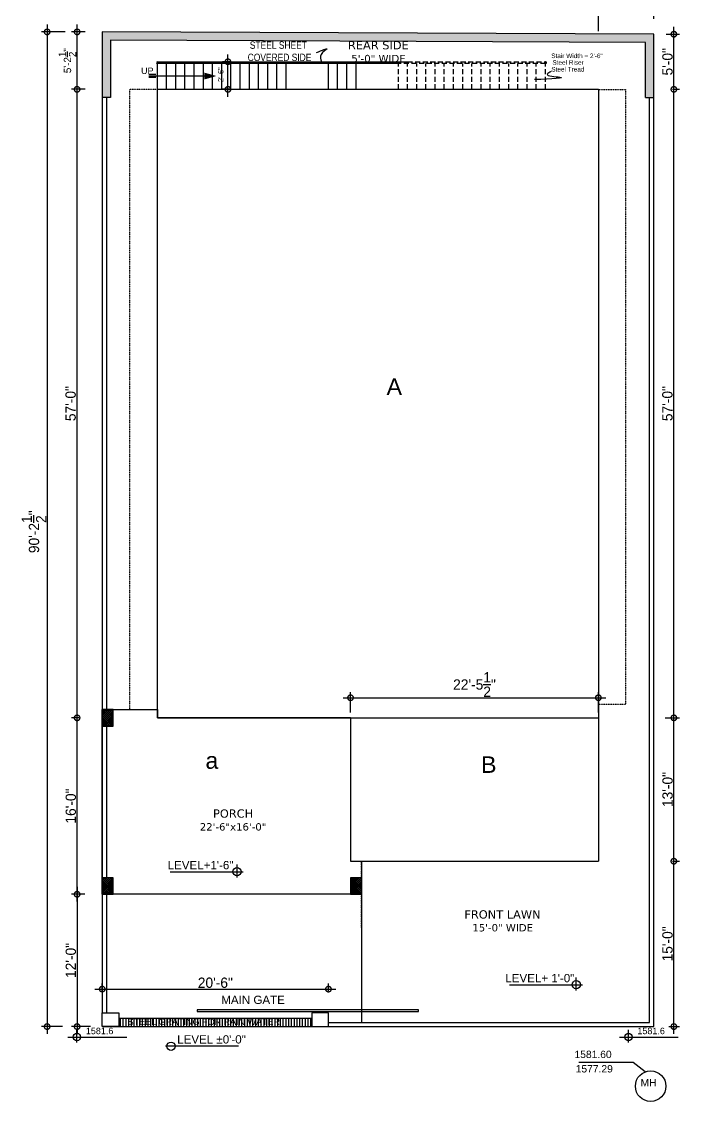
# Model space of a CAD drawing. Header units: inches. Extents: x -36906 to 35154, y -44700 to 686.
# Drawn here: x -24871 to -24155, y -26294 to -25119 of the extents above; entities that cross this region are included whole.
import ezdxf
from ezdxf.enums import TextEntityAlignment as Align

# ---------------------------------------------------------------- set-up
doc = ezdxf.new("R2010")
doc.units = ezdxf.units.IN
doc.header["$LTSCALE"] = 2
doc.header["$MEASUREMENT"] = 0
doc.header["$PDMODE"] = 2
doc.linetypes.add('DASHED2', pattern=[0.375, 0.25, -0.125])
doc.linetypes.add('HIDDEN', pattern=[0.375, 0.25, -0.125])
doc.styles.add('Dimension', font='swisscl.ttf')
doc.styles.add('dimtex', font='stylu.ttf')
doc.styles.add('SANSSERIF', font='sanss___.ttf', dxfattribs={"height": 7})
doc.dimstyles.new('G8', dxfattribs={"dimscale": 8, "dimtxt": 1, "dimasz": 1.75, "dimexe": 1, "dimexo": 0.25, "dimgap": 0.125, "dimtad": 1, "dimdec": 3, "dimzin": 3, "dimdsep": 46, "dimlunit": 4, "dimtxsty": 'dimtex', "dimblk": 'DOTSMALL', "dimcen": 0.09375, "dimdle": 1, "dimclrd": 256, "dimclre": 256, "dimclrt": 6, "dimadec": 0, "dimazin": 1, "dimtfac": 1, "dimtdec": 3, "dimtofl": 0, "dimtmove": 1, "dimatfit": 3, "dimldrblk": 'DOTSMALL', "dimfxl": 0, "dimtolj": 1, "dimtzin": 1, "dimlwd": -1, "dimlwe": -1, "dimarcsym": 0})
pattern_1 = [(50, (-124555.741, -52654.252), (7.17260183, -0.62752135), [0.75, -8.25]), (355, (-124555.741, -52654.252), (-1.38751334, 7.52192134), [0.6, -6.6]), (100.4514, (-124555.143, -52654.304), (5.7850938, 6.8943954), [0.6374019, -7.0114211]), (46.1842, (-124555.741, -52652.252), (10.6724105, -1.65519014), [1.125, -12.375]), (96.6356, (-124554.852, -52652.39), (9.3466271, 9.7411787), [0.9561029, -10.51713]), (351.1842, (-124555.741, -52652.252), (9.3466195, 9.741186), [0.9, -9.9]), (21, (-124554.741, -52652.752), (5.96907052, -4.0261889), [0.75, -8.25]), (326, (-124554.741, -52652.752), (2.4331533, 7.25150045), [0.6, -6.6]), (71.4514, (-124554.2436, -52653.0875), (8.4022263, 3.22530497), [0.6374019, -7.0114211]), (37.5, (-124555.741, -52654.252), (0.121598553, 3.32893854), [0, -6.52, 0, -6.7, 0, -6.625]), (7.5, (-124555.741, -52654.252), (2.63069537, 3.94411712), [0, -3.82, 0, -6.37, 0, -2.525]), (327.5, (-124557.971, -52654.252), (5.33822436, -0.22554872), [0, -2.5, 0, -7.8, 0, -10.35]), (317.5, (-124558.971, -52654.252), (5.8318617, 1.00104982), [0, -3.25, 0, -5.18, 0, -7.35])]

# ---------------------------------------------------------------- blocks, each defined once
blk = doc.blocks.new('_DotSmall')
at = {"color": 0, "linetype": 'ByBlock', "const_width": 0.5}
blk.add_lwpolyline([(-0.0625, 0, 1), (0.0625, 0, 1)], format="xyb", close=True, dxfattribs=at)
blk = doc.blocks.new('*D201')
for p, q in [((-24810.2, -25200.8), (-24810.2, -25122.3)), ((-24801.4, -25130.3), (-24816.2, -25130.3)), ((-24801.4, -25192.8), (-24816.2, -25192.8))]:
    blk.add_line(p, q)
at = {"layer": 'Defpoints', "color": 0}
for p in [(-24810.2, -25130.3), (-24795.4, -25130.3), (-24795.4, -25192.8)]:
    blk.add_point(p, dxfattribs=at)
at = {"xscale": 12, "yscale": 12, "zscale": 12}
for p, rotation in [((-24810.2, -25130.3), 90), ((-24810.2, -25192.8), 270)]:
    blk.add_blockref('_DotSmall', p, dxfattribs=dict(at, rotation=rotation))
at = {"color": 7, "insert": (-24820.7, -25161.6), "char_height": 8, "attachment_point": 5, "rotation": 90, "style": 'dimtex'}
blk.add_mtext('\\A1;5\'-2{\\H1.000000x;\\S1/2;}"', dxfattribs=at)
blk = doc.blocks.new('*D202')
for p, q in [((-24810.2, -26060.8), (-24810.2, -26220.8)), ((-24801.7, -26068.8), (-24816.2, -26068.8)), ((-24795.7, -26212.8), (-24816.2, -26212.8))]:
    blk.add_line(p, q)
at = {"layer": 'Defpoints', "color": 0}
for p in [(-24795.7, -26068.8), (-24810.2, -26212.8), (-24789.7, -26212.8)]:
    blk.add_point(p, dxfattribs=at)
at = {"xscale": 12, "yscale": 12, "zscale": 12}
for p, rotation in [((-24810.2, -26068.8), 90), ((-24810.2, -26212.8), 270)]:
    blk.add_blockref('_DotSmall', p, dxfattribs=dict(at, rotation=rotation))
at = {"color": 7, "insert": (-24817, -26140.8), "char_height": 11.2, "attachment_point": 5, "rotation": 90, "style": 'dimtex'}
blk.add_mtext('\\A1;12\'-0"', dxfattribs=at)
blk = doc.blocks.new('*D203')
for p, q in [((-24646.2, -25200.8), (-24646.2, -25154.8)), ((-24643.9, -25162.8), (-24652.2, -25162.8)), ((-24643.9, -25192.8), (-24652.2, -25192.8))]:
    blk.add_line(p, q)
at = {"layer": 'Defpoints', "color": 0}
for p in [(-24646.2, -25162.8), (-24637.9, -25162.8), (-24637.9, -25192.8)]:
    blk.add_point(p, dxfattribs=at)
at = {"xscale": 12, "yscale": 12, "zscale": 12}
for p, rotation in [((-24646.2, -25162.8), 90), ((-24646.2, -25192.8), 270)]:
    blk.add_blockref('_DotSmall', p, dxfattribs=dict(at, rotation=rotation))
at = {"color": 7, "insert": (-24654, -25176.8), "char_height": 6, "attachment_point": 5, "rotation": 90, "style": 'dimtex'}
blk.add_mtext('\\A1;2\'-6"', dxfattribs=at)
blk = doc.blocks.new('*D206')
for p, q in [((-24243.4, -25129.5), (-24243.4, -25098.3)), ((-24183.1, -25116), (-24183.1, -25098.3)), ((-24251.4, -25104.3), (-24175.1, -25104.3))]:
    blk.add_line(p, q)
at = {"layer": 'Defpoints', "color": 0}
for p in [(-24183.1, -25104.3), (-24183.1, -25122), (-24243.4, -25135.5)]:
    blk.add_point(p, dxfattribs=at)
at = {"xscale": 12, "yscale": 12, "zscale": 12, "rotation": 180}
blk.add_blockref('_DotSmall', (-24243.4, -25104.3), dxfattribs=at)
at = {"xscale": 12, "yscale": 12, "zscale": 12}
blk.add_blockref('_DotSmall', (-24183.1, -25104.3), dxfattribs=at)
at = {"color": 7, "insert": (-24213.3, -25089.8), "char_height": 11.2, "attachment_point": 5, "style": 'dimtex'}
blk.add_mtext('\\A1;5\'-0{\\H1.000000x;\\S1/4;}"', dxfattribs=at)
blk = doc.blocks.new('*D207')
for p, q in [((-24805, -25192.8), (-24816.2, -25192.8)), ((-24810.2, -25884.8), (-24810.2, -25184.8)), ((-24808.5, -25876.8), (-24816.2, -25876.8))]:
    blk.add_line(p, q)
at = {"layer": 'Defpoints', "color": 0}
for p in [(-24810.2, -25192.8), (-24799, -25192.8), (-24802.5, -25876.8)]:
    blk.add_point(p, dxfattribs=at)
at = {"xscale": 12, "yscale": 12, "zscale": 12}
for p, rotation in [((-24810.2, -25192.8), 90), ((-24810.2, -25876.8), 270)]:
    blk.add_blockref('_DotSmall', p, dxfattribs=dict(at, rotation=rotation))
at = {"color": 7, "insert": (-24817.2, -25534.8), "char_height": 11.2, "attachment_point": 5, "rotation": 90, "style": 'dimtex'}
blk.add_mtext('\\A1;57\'-0"', dxfattribs=at)
blk = doc.blocks.new('*D208')
for p, q in [((-24810.2, -26076.8), (-24810.2, -25868.8)), ((-24808.5, -25876.8), (-24816.2, -25876.8)), ((-24805.3, -26068.8), (-24816.2, -26068.8))]:
    blk.add_line(p, q)
at = {"layer": 'Defpoints', "color": 0}
for p in [(-24810.2, -25876.8), (-24802.5, -25876.8), (-24799.3, -26068.8)]:
    blk.add_point(p, dxfattribs=at)
at = {"xscale": 12, "yscale": 12, "zscale": 12}
for p, rotation in [((-24810.2, -25876.8), 90), ((-24810.2, -26068.8), 270)]:
    blk.add_blockref('_DotSmall', p, dxfattribs=dict(at, rotation=rotation))
at = {"color": 7, "insert": (-24817, -25972.8), "char_height": 11.2, "attachment_point": 5, "rotation": 90, "style": 'dimtex'}
blk.add_mtext('\\A1;16\'-0"', dxfattribs=at)
blk = doc.blocks.new('*D209')
for p, q in [((-24162.9, -25192.8), (-24155.3, -25192.8)), ((-24161.3, -25884.8), (-24161.3, -25184.8)), ((-24170.6, -25876.8), (-24155.3, -25876.8))]:
    blk.add_line(p, q)
at = {"layer": 'Defpoints', "color": 0}
for p in [(-24168.9, -25192.8), (-24161.3, -25192.8), (-24176.6, -25876.8)]:
    blk.add_point(p, dxfattribs=at)
at = {"xscale": 12, "yscale": 12, "zscale": 12}
for p, rotation in [((-24161.3, -25192.8), 90), ((-24161.3, -25876.8), 270)]:
    blk.add_blockref('_DotSmall', p, dxfattribs=dict(at, rotation=rotation))
at = {"color": 7, "insert": (-24168.3, -25534.8), "char_height": 11.2, "attachment_point": 5, "rotation": 90, "style": 'dimtex'}
blk.add_mtext('\\A1;57\'-0"', dxfattribs=at)
blk = doc.blocks.new('*D210')
for p, q in [((-24169.6, -25132.8), (-24155.3, -25132.8)), ((-24161.3, -25200.8), (-24161.3, -25124.8)), ((-24162.9, -25192.8), (-24155.3, -25192.8))]:
    blk.add_line(p, q)
at = {"layer": 'Defpoints', "color": 0}
for p in [(-24175.6, -25132.8), (-24161.3, -25132.8), (-24168.9, -25192.8)]:
    blk.add_point(p, dxfattribs=at)
at = {"xscale": 12, "yscale": 12, "zscale": 12}
for p, rotation in [((-24161.3, -25132.8), 90), ((-24161.3, -25192.8), 270)]:
    blk.add_blockref('_DotSmall', p, dxfattribs=dict(at, rotation=rotation))
at = {"color": 7, "insert": (-24168.2, -25162.8), "char_height": 11.2, "attachment_point": 5, "rotation": 90, "style": 'dimtex'}
blk.add_mtext('\\A1;5\'-0"', dxfattribs=at)
blk = doc.blocks.new('*D211')
for p, q in [((-24161.3, -26040.8), (-24161.3, -25868.8)), ((-24170.6, -25876.8), (-24155.3, -25876.8)), ((-24162.9, -26032.8), (-24155.3, -26032.8))]:
    blk.add_line(p, q)
at = {"layer": 'Defpoints', "color": 0}
for p in [(-24176.6, -25876.8), (-24161.3, -25876.8), (-24168.9, -26032.8)]:
    blk.add_point(p, dxfattribs=at)
at = {"xscale": 12, "yscale": 12, "zscale": 12}
for p, rotation in [((-24161.3, -25876.8), 90), ((-24161.3, -26032.8), 270)]:
    blk.add_blockref('_DotSmall', p, dxfattribs=dict(at, rotation=rotation))
at = {"color": 7, "insert": (-24168.1, -25954.8), "char_height": 11.2, "attachment_point": 5, "rotation": 90, "style": 'dimtex'}
blk.add_mtext('\\A1;13\'-0"', dxfattribs=at)
blk = doc.blocks.new('*D212')
for p, q in [((-24842.8, -25122.3), (-24842.8, -26220.8)), ((-24823.1, -25130.3), (-24848.8, -25130.3)), ((-24826.2, -26212.8), (-24848.8, -26212.8))]:
    blk.add_line(p, q)
at = {"layer": 'Defpoints', "color": 0}
for p in [(-24817.1, -25130.3), (-24842.8, -26212.8), (-24820.2, -26212.8)]:
    blk.add_point(p, dxfattribs=at)
at = {"xscale": 12, "yscale": 12, "zscale": 12}
for p, rotation in [((-24842.8, -25130.3), 90), ((-24842.8, -26212.8), 270)]:
    blk.add_blockref('_DotSmall', p, dxfattribs=dict(at, rotation=rotation))
at = {"color": 7, "insert": (-24857.1, -25674.3), "char_height": 11.2, "attachment_point": 5, "rotation": 90, "style": 'dimtex'}
blk.add_mtext('\\A1;90\'-2{\\H1.000000x;\\S1/2;}"', dxfattribs=at)
blk = doc.blocks.new('*D213')
for p, q in [((-24161.3, -26220.8), (-24161.3, -26024.8)), ((-24162.9, -26032.8), (-24155.3, -26032.8)), ((-24166.8, -26212.8), (-24155.3, -26212.8))]:
    blk.add_line(p, q)
at = {"layer": 'Defpoints', "color": 0}
for p in [(-24168.9, -26032.8), (-24161.3, -26032.8), (-24172.8, -26212.8)]:
    blk.add_point(p, dxfattribs=at)
at = {"xscale": 12, "yscale": 12, "zscale": 12}
for p, rotation in [((-24161.3, -26032.8), 90), ((-24161.3, -26212.8), 270)]:
    blk.add_blockref('_DotSmall', p, dxfattribs=dict(at, rotation=rotation))
at = {"color": 7, "insert": (-24168.2, -26122.8), "char_height": 11.2, "attachment_point": 5, "rotation": 90, "style": 'dimtex'}
blk.add_mtext('\\A1;15\'-0"', dxfattribs=at)
blk = doc.blocks.new('*D214')
for p, q in [((-24782.9, -26173.9), (-24782.9, -26166)), ((-24536.9, -26173.9), (-24536.9, -26166)), ((-24790.9, -26172), (-24528.9, -26172))]:
    blk.add_line(p, q)
at = {"layer": 'Defpoints', "color": 0}
for p in [(-24782.9, -26179.9), (-24536.9, -26172), (-24536.9, -26179.9)]:
    blk.add_point(p, dxfattribs=at)
at = {"xscale": 12, "yscale": 12, "zscale": 12, "rotation": 180}
blk.add_blockref('_DotSmall', (-24782.9, -26172), dxfattribs=at)
at = {"xscale": 12, "yscale": 12, "zscale": 12}
blk.add_blockref('_DotSmall', (-24536.9, -26172), dxfattribs=at)
at = {"color": 7, "insert": (-24659.9, -26165.1), "char_height": 11.2, "attachment_point": 5, "style": 'dimtex'}
blk.add_mtext('\\A1;20\'-6"', dxfattribs=at)
blk = doc.blocks.new('*D215')
for p, q in [((-24512.9, -25870.8), (-24512.9, -25848.9)), ((-24243.4, -25870.8), (-24243.4, -25848.9)), ((-24520.9, -25854.9), (-24235.4, -25854.9))]:
    blk.add_line(p, q)
at = {"layer": 'Defpoints', "color": 0}
for p in [(-24243.4, -25854.9), (-24512.9, -25876.8), (-24243.4, -25876.8)]:
    blk.add_point(p, dxfattribs=at)
at = {"xscale": 12, "yscale": 12, "zscale": 12, "rotation": 180}
blk.add_blockref('_DotSmall', (-24512.9, -25854.9), dxfattribs=at)
at = {"xscale": 12, "yscale": 12, "zscale": 12}
blk.add_blockref('_DotSmall', (-24243.4, -25854.9), dxfattribs=at)
at = {"color": 7, "insert": (-24378.1, -25840.5), "char_height": 11.2, "attachment_point": 5, "style": 'dimtex'}
blk.add_mtext('\\A1;22\'-5{\\H1.000000x;\\S1/2;}"', dxfattribs=at)

msp = doc.modelspace()

# ---------------------------------------------------------------- hatches: boundary and pattern name
at = {"ltscale": 2.1}
h = msp.add_hatch(dxfattribs=at)
h.set_pattern_fill('AR-CONC', color=256, style=0)
h.set_pattern_definition(pattern_1)
h.paths.add_polyline_path([(-24587.4998, -25131.1391), (-24782.8978, -25130.3181), (-24782.8978, -25201.8381), (-24773.8978, -25201.8381), (-24773.8978, -25139.356), (-24587.4998, -25140.1392)])
h.paths.add_polyline_path([(-24479.5426, -25131.5927), (-24587.4998, -25131.1391), (-24587.4998, -25140.1392), (-24479.5426, -25140.5928)])
h.paths.add_polyline_path([(-24530.3449, -25138.5256), (-24446.7761, -25138.5256), (-24446.7761, -25164.8539), (-24530.3449, -25164.8539)], flags=9)
h = msp.add_hatch(dxfattribs=at)
h.set_pattern_fill('AR-CONC', color=256, style=0)
h.set_pattern_definition(pattern_1)
h.paths.add_polyline_path([(-24183.1431, -25132.8381), (-24479.5426, -25131.5927), (-24479.5426, -25140.5928), (-24192.1431, -25141.8004), (-24192.1431, -25201.8381), (-24183.1431, -25201.8381)])
h.paths.add_polyline_path([(-24530.3449, -25138.5256), (-24446.7761, -25138.5256), (-24446.7761, -25164.8539), (-24530.3449, -25164.8539)], flags=9)
at = {"linetype": 'ByBlock'}
h = msp.add_hatch(dxfattribs=at)
h.set_pattern_fill('NET', color=256, scale=12, angle=45, style=0)
h.set_pattern_definition([(45, (-77086.0564, -42980.2165), (-1.06066017, 1.06066017), []), (135, (-77086.0564, -42980.2165), (-1.06066017, -1.06066017), [])])
h.paths.add_polyline_path([(-24782.8978, -25885.8381), (-24770.8978, -25885.8381), (-24770.8978, -25867.8381), (-24782.8978, -25867.8381)])
h = msp.add_hatch(dxfattribs=at)
h.set_pattern_fill('NET', color=256, scale=12, angle=45, style=0)
h.set_pattern_definition([(45, (-77086.0564, -43016.2165), (-1.06066017, 1.06066017), []), (135, (-77086.0564, -43016.2165), (-1.06066017, -1.06066017), [])])
h.paths.add_polyline_path([(-24770.8978, -26068.8381), (-24782.8978, -26068.8381), (-24782.8978, -26050.8381), (-24770.8978, -26050.8381)])
h = msp.add_hatch(dxfattribs=at)
h.set_pattern_fill('NET', color=256, scale=12, angle=45, style=0)
h.set_pattern_definition([(45, (-77113.2687, -43016.2165), (-1.06066017, 1.06066017), []), (135, (-77113.2687, -43016.2165), (-1.06066017, -1.06066017), [])])
h.paths.add_polyline_path([(-24500.8978, -26068.8381), (-24512.8978, -26068.8381), (-24512.8978, -26050.8381), (-24500.8978, -26050.8381)])
at = {"ltscale": 2.1}
h = msp.add_hatch(dxfattribs=at)
h.set_pattern_fill('LINE', color=256, scale=24, angle=90, style=0)
h.set_pattern_definition([(90, (-117201.9817, -52846.3707), (-3, 2e-16), [])])
h.paths.add_polyline_path([(-24764.8978, -26203.8381), (-24764.8978, -26212.8381), (-24613.1777, -26212.8381), (-24613.1777, -26203.8381)])
h.paths.add_polyline_path([(-24554.8922, -26212.8381), (-24554.8922, -26203.8381), (-24613.1777, -26203.8381), (-24613.1777, -26212.8381)])

# ---------------------------------------------------------------- linework, layer by layer
for p, q in [((-24183.1431, -25132.8381), (-24782.8978, -25130.3181)), ((-24782.8978, -25130.3181), (-24782.8978, -25201.8381)), ((-24183.1431, -25201.8381), (-24183.1431, -25132.8381)), ((-24192.1431, -25141.8004), (-24773.8978, -25139.356)), ((-24773.8978, -25139.356), (-24773.8978, -25201.8381)), ((-24192.1431, -25201.8381), (-24192.1431, -25141.8004)), ((-24243.3978, -25192.8381), (-24722.8978, -25192.8381)), ((-24722.8978, -25876.8381), (-24722.8978, -25192.8381)), ((-24243.3978, -25192.8381), (-24243.3978, -26032.8381)), ((-24512.8978, -25876.8381), (-24722.8978, -25876.8381)), ((-24512.8978, -25876.8381), (-24512.8978, -26032.8381)), ((-24636.319, -26050.5974), (-24636.319, -26036.3819)), ((-24512.8978, -26032.8381), (-24243.3978, -26032.8381)), ((-24709.0339, -26044.219), (-24629.6006, -26044.219)), ((-24340.1106, -26167.1765), (-24260.6774, -26167.1765)), ((-24267.3957, -26173.5548), (-24267.3957, -26159.3393)), ((-24634.7552, -26234.1504), (-24714.0079, -26234.1504))]:
    msp.add_line(p, q)
at = {"linetype": 'ByBlock'}
for p, q in [((-24722.8978, -25162.8381), (-24450.8978, -25162.8381)), ((-24460.8978, -25164.8381), (-24722.8978, -25164.8381)), ((-24782.8978, -25201.8381), (-24782.8978, -26197.8381)), ((-24778.3978, -25201.8381), (-24778.3978, -25867.8381)), ((-24187.6431, -26208.3381), (-24187.6431, -25201.8381)), ((-24183.1431, -26212.8381), (-24183.1431, -25201.8381)), ((-24778.3978, -25885.8381), (-24778.3978, -25891.8381)), ((-24778.3978, -25885.8381), (-24778.3978, -26050.8381)), ((-24512.8978, -25876.8381), (-24243.3978, -25876.8381)), ((-24778.3978, -26068.8381), (-24778.3978, -26092.212)), ((-24778.3978, -26068.8381), (-24778.3978, -26197.8381)), ((-24554.8922, -26203.8381), (-24764.8978, -26203.8381)), ((-24782.8978, -26212.8381), (-24183.1431, -26212.8381)), ((-24764.8978, -26212.8381), (-24554.8922, -26212.8381)), ((-24536.8922, -26208.3381), (-24187.6431, -26208.3381))]:
    msp.add_line(p, q, dxfattribs=at)
at = {"color": 86}
for p, q in [((-24722.8978, -25192.8381), (-24722.8978, -25164.8381)), ((-24712.8978, -25192.8381), (-24712.8978, -25164.8381)), ((-24702.8978, -25192.8381), (-24702.8978, -25164.8381)), ((-24692.8978, -25192.8381), (-24692.8978, -25164.8381)), ((-24682.8978, -25192.8381), (-24682.8978, -25164.8381)), ((-24672.8978, -25192.8381), (-24672.8978, -25164.8381)), ((-24662.8978, -25192.8381), (-24662.8978, -25164.8381)), ((-24652.8978, -25192.8381), (-24652.8978, -25164.8381)), ((-24642.8978, -25192.8381), (-24642.8978, -25164.8381)), ((-24632.8978, -25192.8381), (-24632.8978, -25164.8381)), ((-24622.8978, -25192.8381), (-24622.8978, -25164.8381)), ((-24612.8978, -25192.8381), (-24612.8978, -25164.8381)), ((-24602.8978, -25192.8381), (-24602.8978, -25164.8381)), ((-24592.8978, -25192.8381), (-24592.8978, -25164.8381)), ((-24582.8978, -25192.8381), (-24582.8978, -25164.8381)), ((-24536.8978, -25192.8381), (-24536.8978, -25164.8381)), ((-24526.8978, -25192.8381), (-24526.8978, -25164.8381)), ((-24516.8978, -25192.8381), (-24516.8978, -25164.8381)), ((-24506.8978, -25192.8381), (-24506.8978, -25164.8381)), ((-24671.8998, -25178.3381), (-24732.3529, -25178.3381)), ((-24724.6357, -25176.8381), (-24732.2253, -25176.8381)), ((-24724.6357, -25179.8381), (-24732.2253, -25179.8381)), ((-24500.8978, -26068.8381), (-24500.8978, -26208.3381)), ((-24810.4114, -26230.055), (-24810.4114, -26216.2644)), ((-24210.6566, -26230.055), (-24210.6566, -26216.2644)), ((-24820.1434, -26224.1186), (-24756.2076, -26224.1186)), ((-24220.3887, -26224.1186), (-24156.4529, -26224.1186))]:
    msp.add_line(p, q, dxfattribs=at)
at = {"color": 86, "linetype": 'HIDDEN', "ltscale": 11}
for p, q in [((-24460.8978, -25192.8381), (-24460.8978, -25164.8381)), ((-24450.8978, -25192.8381), (-24450.8978, -25164.8381)), ((-24440.8978, -25192.8381), (-24440.8978, -25164.8381)), ((-24430.8978, -25192.8381), (-24430.8978, -25164.8381)), ((-24420.8978, -25192.8381), (-24420.8978, -25164.8381)), ((-24410.8978, -25192.8381), (-24410.8978, -25164.8381)), ((-24400.8978, -25192.8381), (-24400.8978, -25164.8381)), ((-24390.8978, -25192.8381), (-24390.8978, -25164.8381)), ((-24380.8978, -25192.8381), (-24380.8978, -25164.8381)), ((-24370.8978, -25192.8381), (-24370.8978, -25164.8381)), ((-24360.8978, -25192.8381), (-24360.8978, -25164.8381)), ((-24350.8978, -25192.8381), (-24350.8978, -25164.8381)), ((-24340.8978, -25192.8381), (-24340.8978, -25164.8381)), ((-24330.8978, -25192.8381), (-24330.8978, -25164.8381)), ((-24320.8978, -25192.8381), (-24320.8978, -25164.8381)), ((-24310.8978, -25192.8381), (-24310.8978, -25164.8381)), ((-24300.8978, -25192.8381), (-24300.8978, -25164.8381))]:
    msp.add_line(p, q, dxfattribs=at)
at = {"linetype": 'HIDDEN', "ltscale": 11}
for p, q in [((-24300.8978, -25164.8381), (-24460.8978, -25164.8381)), ((-24450.8978, -25162.8381), (-24300.8978, -25162.8381))]:
    msp.add_line(p, q, dxfattribs=at)
at = {"linetype": 'DASHED2', "ltscale": 0.111}
for p, q in [((-24752.8978, -25867.8381), (-24752.8978, -25192.8381)), ((-24722.8978, -25192.8381), (-24752.8978, -25192.8381)), ((-24243.3978, -25192.8381), (-24213.3978, -25192.8381)), ((-24213.3978, -25861.8381), (-24213.3978, -25192.8381)), ((-24243.3978, -25861.8381), (-24213.3978, -25861.8381)), ((-24770.8978, -25867.8381), (-24752.8978, -25867.8381)), ((-24500.8978, -26104.8381), (-24500.8978, -26032.8381))]:
    msp.add_line(p, q, dxfattribs=at)
at = {"ltscale": 2.1}
for p, q in [((-24773.8978, -25201.8381), (-24782.8978, -25201.8381)), ((-24192.1431, -25201.8381), (-24183.1431, -25201.8381)), ((-24205.6135, -26251.8118), (-24264.5589, -26251.8118)), ((-24192.418, -26262.0564), (-24205.6135, -26251.8118))]:
    msp.add_line(p, q, dxfattribs=at)
at = {"color": 86}
msp.add_lwpolyline([(-24671.8998, -25178.3381, 7.5, 0, 0), (-24658.7674, -25178.2955, 0, 0, 0)], format="xyseb", dxfattribs=at)
for points in [[(-24770.8978, -25867.8381), (-24782.8978, -25867.8381), (-24782.8978, -25885.8381), (-24770.8978, -25885.8381)], [(-24770.8978, -26050.8381), (-24782.8978, -26050.8381), (-24782.8978, -26068.8381), (-24770.8978, -26068.8381)], [(-24500.8978, -26050.8381), (-24512.8978, -26050.8381), (-24512.8978, -26068.8381), (-24500.8978, -26068.8381)], [(-24679.7205, -26196.5076), (-24438.9189, -26196.5076), (-24438.9189, -26194.5191), (-24679.7205, -26194.5191)]]:
    msp.add_lwpolyline(points, close=True)
at = {"linetype": 'ByBlock'}
for points in [[(-24782.8978, -25867.8381), (-24722.8978, -25867.8381), (-24722.8978, -25876.8381), (-24512.8978, -25876.8381), (-24512.8978, -26032.8381), (-24500.8978, -26032.8381), (-24500.8978, -26068.8381), (-24782.8978, -26068.8381), (-24782.8978, -25867.8381)], [(-24778.3978, -25885.8381), (-24778.3978, -26050.8381)], [(-24778.3978, -26068.8381), (-24778.3978, -26197.8381)]]:
    msp.add_lwpolyline(points, dxfattribs=at)
for points in [[(-24782.8978, -26212.8381), (-24782.8978, -26197.8381), (-24764.8978, -26197.8381), (-24764.8978, -26212.8381)], [(-24536.8922, -26212.8381), (-24536.8922, -26197.8381), (-24554.8922, -26197.8381), (-24554.8922, -26212.8381)]]:
    msp.add_lwpolyline(points, close=True, dxfattribs=at)
for centre in [(-24636.319, -26044.219), (-24267.3957, -26167.1765), (-24708.0916, -26234.1504)]:
    msp.add_circle(centre, 4.5553)
at = {"color": 86}
for centre in [(-24810.4114, -26224.1186), (-24210.6566, -26224.1186)]:
    msp.add_circle(centre, 4, dxfattribs=at)
at = {"linetype": 'ByBlock'}
msp.add_circle((-24186.5419, -26277.5881), 16.6061, dxfattribs=at)
for centre, radius, start, end in [((-24722.8436, -25163.8381), 1.0015, 93.1021528, 266.8978472), ((-24300.8151, -25163.8381), 1.0034, 265.2723124, 94.7276876)]:
    msp.add_arc(centre, radius, start, end, dxfattribs=at)
at = {"ltscale": 2.1}
for points in [[(-24549.7277, -25152.8195), (-24538.7652, -25148.9541), (-24544.7839, -25154.7522), (-24544.4779, -25162.8381)], [(-24294.7125, -25173.4586), (-24298.9179, -25176.199), (-24285.2995, -25179.5636), (-24312.6659, -25182.2733)]]:
    msp.add_spline(points, degree=3, dxfattribs=at)

# ---------------------------------------------------------------- texts
at = {"style": 'SANSSERIF'}
for s, height, p in [('Stair Width = 2\'-6"', 5, (-24266.6314, -25158.8324)), ('UP', 7, (-24733.8801, -25176.1217)), (' Steel Tread  ', 5, (-24275.5795, -25173.4586)), ('Steel Riser    ', 5, (-24272.42, -25166.0694)), ('A', 18, (-24465.2993, -25525.375)), ('a', 18, (-24663.6617, -25932.2148)), ('B', 18, (-24362.5669, -25936.6661)), ('LEVEL+1\'-6"', 9, (-24675.9815, -26041.56)), ('LEVEL+ 1\'-0"', 9, (-24307.0583, -26164.5175)), ('MAIN GATE', 9, (-24618.8592, -26188.1626)), ('STEEL GRATING FOR RAIN WATER', 7, (-24672.4265, -26211.0762)), ('1581.6', 7, (-24785.7543, -26221.0289)), ('1581.6', 7, (-24185.9996, -26221.0289)), ('LEVEL %%P0\'-0"', 9, (-24664.067, -26231.1841)), ('1581.60', 8, (-24249.1507, -26247.0107)), ('1577.29', 8, (-24247.8574, -26262.7082)), ('MH', 8, (-24188.8534, -26277.7952))]:
    msp.add_text(s, height=height, dxfattribs=at).set_placement(p, align=Align.CENTER)
at = {"insert": (-24593.9104, -25140.6771, 0), "char_height": 7, "width": 151.031655, "attachment_point": 2, "style": 'Dimension'}
msp.add_mtext('\\A1;{\\fTechnicLite|b0|i0|c2|p2;\\H1.143x;  STEEL SHEET    \\P   COVERED SIDE  \\H0.5831x;   }', dxfattribs=at)
at = {"char_height": 7, "attachment_point": 2, "style": 'SANSSERIF'}
for s, insert in [('\\A1;{\\fVerdana|b0|i0|c0|p34;\\H1.286x;   REAR SIDE \\H0.7781x;\\P\\H0.9994x;    \\H1.143x;5\'-0" WIDE}', (-24488.5605, -25140.2756)), ('{\\fVerdana|b0|i0|c0|p34;\\H1.286x;PORCH \\H0.7781x;\\P\\H1.142x;22\'-6"x16\'-0"}', (-24640.5867, -25976.4042)), ('\\A1;{\\fVerdana|b0|i0|c0|p34;\\H1.286x;   FRONT LAWN\\P\\H0.7776x;    \\H1.143x;15\'-0" WIDE}', (-24353.5723, -26086.1953))]:
    msp.add_mtext(s, dxfattribs=dict(at, insert=insert))

# ---------------------------------------------------------------- dimensions: what is measured, and where the dimension line sits
for base, p1, p2, picture, middle in [((-24183.1431, -25104.2532), (-24243.3978, -25135.5168), (-24183.1431, -25121.979), '*D206', (-24213.2704, -25089.7561)), ((-24243.3978, -25854.8948), (-24512.8978, -25876.8381), (-24243.3978, -25876.8381), '*D215', (-24378.1478, -25840.5371)), ((-24536.8922, -26171.9789), (-24782.8978, -26179.8828), (-24536.8922, -26179.8828), '*D214', (-24659.895, -26165.1288))]:
    dim = msp.add_linear_dim(base=base, p1=p1, p2=p2, dimstyle='G8', override={"dimtxt": 1.4, "dimasz": 1.5, "dimexe": 0.75, "dimexo": 0.75, "dimclrt": 7})
    dim.commit()
    dim.dimension.update_dxf_attribs({"geometry": picture, "text_midpoint": middle})
for base, p1, p2, override, picture, middle in [((-24842.8065, -26212.8381), (-24817.1294, -25130.3181), (-24820.2045, -26212.8381), {"dimtxt": 1.4, "dimasz": 1.5, "dimexe": 0.75, "dimexo": 0.75, "dimclrt": 7}, '*D212', (-24842.8065, -25674.3381)), ((-24646.2372, -25162.8381), (-24637.8997, -25192.8381), (-24637.8997, -25162.8381), {"dimtxt": 0.75, "dimasz": 1.5, "dimexe": 0.75, "dimexo": 0.75, "dimclrt": 7}, '*D203', (-24649.9343, -25176.8381))]:
    dim = msp.add_linear_dim(base=base, p1=p1, p2=p2, angle=90, dimstyle='G8', override=override)
    dim.commit()
    dim.dimension.update_dxf_attribs({"geometry": picture, "text_midpoint": middle, "dimtype": 160})
for base, p1, p2, override, picture, middle in [((-24810.1878, -25130.3181), (-24795.3625, -25192.8381), (-24795.3625, -25130.3181), {"dimasz": 1.5, "dimexe": 0.75, "dimexo": 0.75, "dimclrt": 7}, '*D201', (-24820.7291, -25161.5781)), ((-24161.2985, -25132.8381), (-24168.9415, -25192.8381), (-24175.6037, -25132.8381), {"dimtxt": 1.4, "dimasz": 1.5, "dimexe": 0.75, "dimexo": 0.75, "dimclrt": 7}, '*D210', (-24168.1814, -25162.8381)), ((-24810.1878, -25192.8381), (-24802.5449, -25876.8381), (-24799.0134, -25192.8381), {"dimtxt": 1.4, "dimasz": 1.5, "dimexe": 0.75, "dimexo": 0.75, "dimclrt": 7}, '*D207', (-24817.2306, -25534.8381)), ((-24161.2985, -25192.8381), (-24176.6406, -25876.8381), (-24168.9415, -25192.8381), {"dimtxt": 1.4, "dimasz": 1.5, "dimexe": 0.75, "dimexo": 0.75, "dimclrt": 7}, '*D209', (-24168.3413, -25534.8381)), ((-24810.1878, -25876.8381), (-24799.3039, -26068.8381), (-24802.5449, -25876.8381), {"dimtxt": 1.4, "dimasz": 1.5, "dimexe": 0.75, "dimexo": 0.75, "dimclrt": 7}, '*D208', (-24817.0379, -25972.8381)), ((-24161.2985, -25876.8381), (-24168.9415, -26032.8381), (-24176.6406, -25876.8381), {"dimtxt": 1.4, "dimasz": 1.5, "dimexe": 0.75, "dimexo": 0.75, "dimclrt": 7}, '*D211', (-24168.1404, -25954.8381)), ((-24161.2985, -26032.8381), (-24172.762, -26212.8381), (-24168.9415, -26032.8381), {"dimtxt": 1.4, "dimasz": 1.5, "dimexe": 0.75, "dimexo": 0.75, "dimclrt": 7}, '*D213', (-24168.1814, -26122.8381)), ((-24810.1878, -26212.8381), (-24795.7129, -26068.8381), (-24789.7129, -26212.8381), {"dimtxt": 1.4, "dimasz": 1.5, "dimexe": 0.75, "dimexo": 0.75, "dimclrt": 7}, '*D202', (-24816.9887, -26140.8381))]:
    dim = msp.add_linear_dim(base=base, p1=p1, p2=p2, angle=90, dimstyle='G8', override=override)
    dim.commit()
    dim.dimension.update_dxf_attribs({"geometry": picture, "text_midpoint": middle})

doc.saveas('drawing.dxf')
